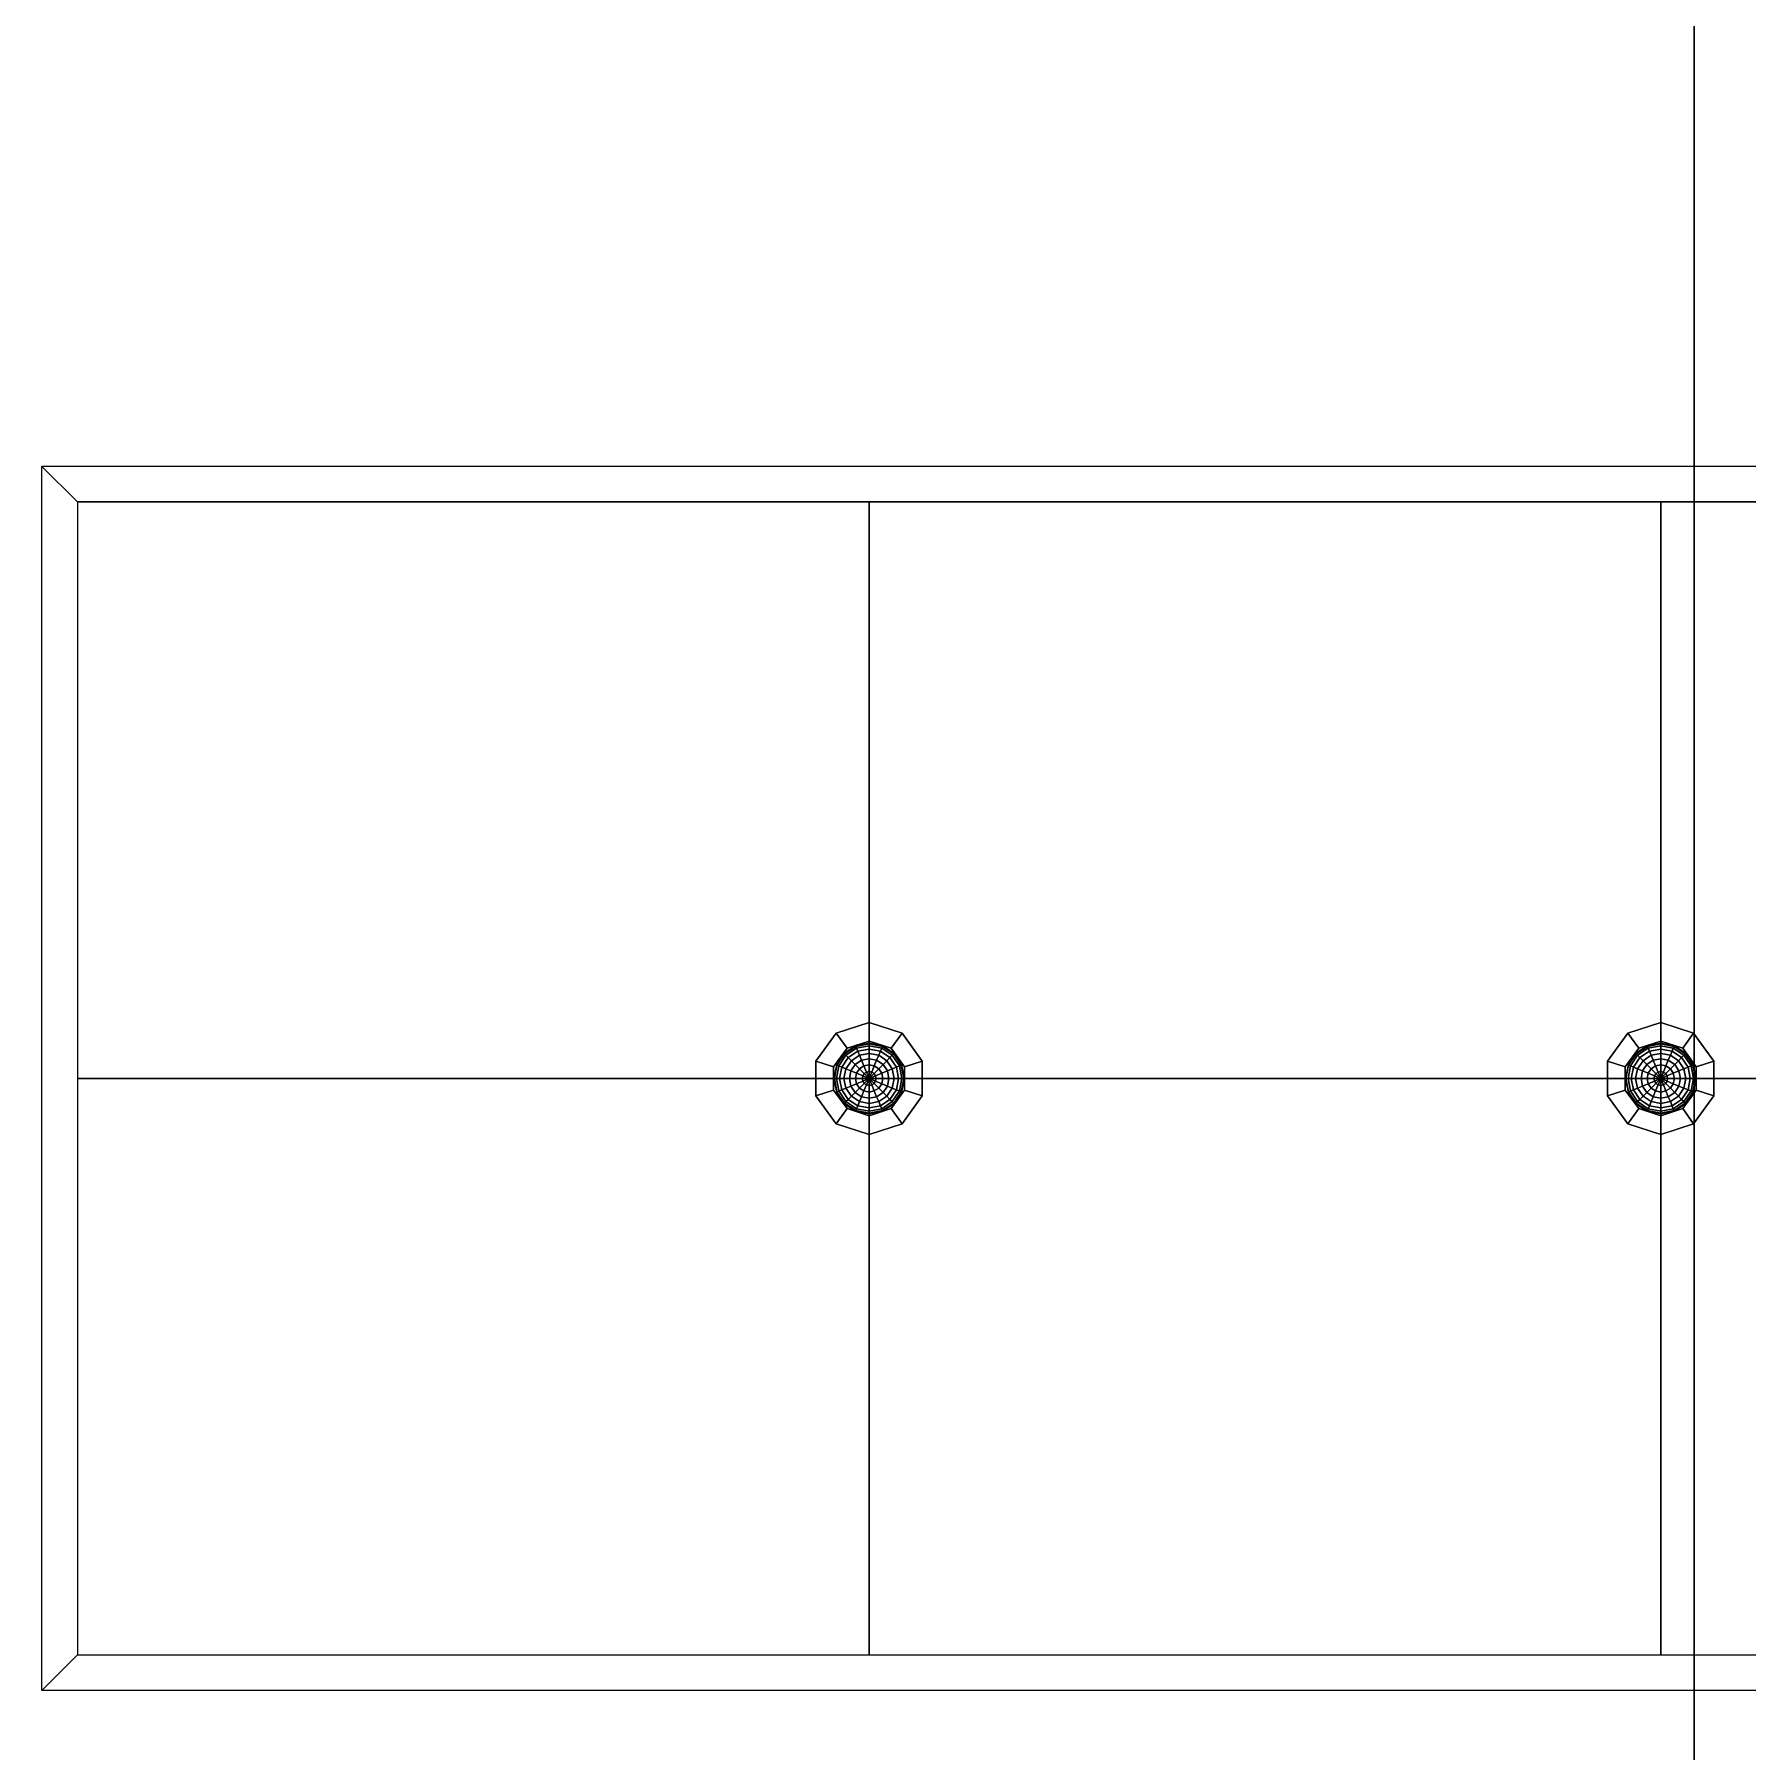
# Model space of a CAD drawing. Header units: millimetres. Extents: x 116.8 to 135.8, y -35.1 to -13.1.
# Drawn here: x 126.504 to 128.919, y -31.342 to -28.921 of the extents above; entities that cross this region are included whole.
import ezdxf

# ---------------------------------------------------------------- set-up
doc = ezdxf.new("R2010")
doc.units = ezdxf.units.MM
for name, color, linetype in [('controsoffitto', 41, 'Continuous'), ('cromato', 251, 'Continuous'), ('lampada', 2, 'Continuous'), ('pavimento', 253, 'Continuous'), ('pavimento_terrazza', 7, 'Continuous'), ('soffitto', 41, 'Continuous')]:
    doc.layers.add(name, color=color, linetype=linetype)

msp = doc.modelspace()

# ---------------------------------------------------------------- linework, layer by layer
at = {"layer": 'controsoffitto'}
for points in [[(126.5145, -29.5302, 2.7), (126.5645, -29.5802, 2.6), (131.0276, -29.5802, 2.6), (131.0776, -29.5302, 2.7)], [(126.5145, -29.5302, 2.7), (126.5645, -29.5802, 2.6), (126.5645, -31.2056, 2.6), (126.5145, -31.2556, 2.7)], [(127.6803, -29.5802, 2.6), (126.5645, -29.5802, 2.6), (126.5645, -30.3929, 2.6), (127.6803, -30.3929, 2.6)], [(128.796, -29.5802, 2.6), (127.6803, -29.5802, 2.6), (127.6803, -30.3929, 2.6), (128.796, -30.3929, 2.6)], [(129.9118, -29.5802, 2.6), (128.796, -29.5802, 2.6), (128.796, -30.3929, 2.6), (129.9118, -30.3929, 2.6)], [(127.6803, -30.3929, 2.6), (126.5645, -30.3929, 2.6), (126.5645, -31.2056, 2.6), (127.6803, -31.2056, 2.6)], [(128.796, -30.3929, 2.6), (127.6803, -30.3929, 2.6), (127.6803, -31.2056, 2.6), (128.796, -31.2056, 2.6)], [(129.9118, -30.3929, 2.6), (128.796, -30.3929, 2.6), (128.796, -31.2056, 2.6), (129.9118, -31.2056, 2.6)], [(126.5145, -31.2556, 2.7), (126.5645, -31.2056, 2.6), (131.0276, -31.2056, 2.6), (131.0776, -31.2556, 2.7)]]:
    msp.add_3dface(points, dxfattribs=at)
at = {"layer": 'cromato'}
for points in [[(127.6494, -30.3504, 2.6), (127.6339, -30.3292, 2.6), (127.6053, -30.3686, 2.6), (127.6303, -30.3767, 2.6)], [(127.6303, -30.3767, 2.575), (127.6053, -30.3686, 2.575), (127.6339, -30.3292, 2.575), (127.6494, -30.3504, 2.575)], [(127.6053, -30.3686, 2.6), (127.6339, -30.3292, 2.6), (127.6339, -30.3292, 2.575), (127.6053, -30.3686, 2.575)], [(127.6803, -30.3404, 2.6), (127.6803, -30.3141, 2.6), (127.6339, -30.3292, 2.6), (127.6494, -30.3504, 2.6)], [(127.6494, -30.3504, 2.575), (127.6339, -30.3292, 2.575), (127.6803, -30.3141, 2.575), (127.6803, -30.3404, 2.575)], [(127.6339, -30.3292, 2.6), (127.6803, -30.3141, 2.6), (127.6803, -30.3141, 2.575), (127.6339, -30.3292, 2.575)], [(127.6494, -30.3504, 2.6), (127.6339, -30.3292, 2.6), (127.6339, -30.3292, 2.575), (127.6494, -30.3504, 2.575)], [(127.6339, -30.3292, 2.6), (127.6494, -30.3504, 2.6), (127.6494, -30.3504, 2.575), (127.6339, -30.3292, 2.575)], [(127.7112, -30.3504, 2.6), (127.7267, -30.3292, 2.6), (127.6803, -30.3141, 2.6), (127.6803, -30.3404, 2.6)], [(127.6803, -30.3404, 2.575), (127.6803, -30.3141, 2.575), (127.7267, -30.3292, 2.575), (127.7112, -30.3504, 2.575)], [(127.6803, -30.3141, 2.6), (127.7267, -30.3292, 2.6), (127.7267, -30.3292, 2.575), (127.6803, -30.3141, 2.575)], [(127.6803, -30.3141, 2.6), (127.6803, -30.3404, 2.6), (127.6803, -30.3404, 2.575), (127.6803, -30.3141, 2.575)], [(127.7303, -30.3767, 2.6), (127.7553, -30.3686, 2.6), (127.7267, -30.3292, 2.6), (127.7112, -30.3504, 2.6)], [(127.7112, -30.3504, 2.575), (127.7267, -30.3292, 2.575), (127.7553, -30.3686, 2.575), (127.7303, -30.3767, 2.575)], [(127.7112, -30.3504, 2.6), (127.7267, -30.3292, 2.6), (127.7267, -30.3292, 2.575), (127.7112, -30.3504, 2.575)], [(127.7267, -30.3292, 2.6), (127.7553, -30.3686, 2.6), (127.7553, -30.3686, 2.575), (127.7267, -30.3292, 2.575)], [(128.7652, -30.3504, 2.6), (128.7497, -30.3292, 2.6), (128.7211, -30.3686, 2.6), (128.7461, -30.3767, 2.6)], [(128.7461, -30.3767, 2.575), (128.7211, -30.3686, 2.575), (128.7497, -30.3292, 2.575), (128.7652, -30.3504, 2.575)], [(128.7211, -30.3686, 2.6), (128.7497, -30.3292, 2.6), (128.7497, -30.3292, 2.575), (128.7211, -30.3686, 2.575)], [(128.7961, -30.3404, 2.6), (128.7961, -30.3141, 2.6), (128.7497, -30.3292, 2.6), (128.7652, -30.3504, 2.6)], [(128.7652, -30.3504, 2.575), (128.7497, -30.3292, 2.575), (128.7961, -30.3141, 2.575), (128.7961, -30.3404, 2.575)], [(128.7497, -30.3292, 2.6), (128.7961, -30.3141, 2.6), (128.7961, -30.3141, 2.575), (128.7497, -30.3292, 2.575)], [(128.7497, -30.3292, 2.6), (128.7652, -30.3504, 2.6), (128.7652, -30.3504, 2.575), (128.7497, -30.3292, 2.575)], [(128.827, -30.3504, 2.6), (128.8424, -30.3292, 2.6), (128.7961, -30.3141, 2.6), (128.7961, -30.3404, 2.6)], [(128.7961, -30.3404, 2.575), (128.7961, -30.3141, 2.575), (128.8424, -30.3292, 2.575), (128.827, -30.3504, 2.575)], [(128.7961, -30.3141, 2.6), (128.8424, -30.3292, 2.6), (128.8424, -30.3292, 2.575), (128.7961, -30.3141, 2.575)], [(128.7961, -30.3141, 2.6), (128.7961, -30.3404, 2.6), (128.7961, -30.3404, 2.575), (128.7961, -30.3141, 2.575)], [(128.8461, -30.3767, 2.6), (128.8711, -30.3686, 2.6), (128.8424, -30.3292, 2.6), (128.827, -30.3504, 2.6)], [(128.827, -30.3504, 2.575), (128.8424, -30.3292, 2.575), (128.8711, -30.3686, 2.575), (128.8461, -30.3767, 2.575)], [(128.827, -30.3504, 2.6), (128.8424, -30.3292, 2.6), (128.8424, -30.3292, 2.575), (128.827, -30.3504, 2.575)], [(128.8424, -30.3292, 2.6), (128.8711, -30.3686, 2.6), (128.8711, -30.3686, 2.575), (128.8424, -30.3292, 2.575)], [(127.6494, -30.3504, 2.575), (127.6303, -30.3767, 2.575), (127.6303, -30.3767, 2.6), (127.6494, -30.3504, 2.6)], [(127.6803, -30.3404, 2.575), (127.6494, -30.3504, 2.575), (127.6494, -30.3504, 2.6), (127.6803, -30.3404, 2.6)], [(127.7112, -30.3504, 2.575), (127.6803, -30.3404, 2.575), (127.6803, -30.3404, 2.6), (127.7112, -30.3504, 2.6)], [(127.7303, -30.3767, 2.575), (127.7112, -30.3504, 2.575), (127.7112, -30.3504, 2.6), (127.7303, -30.3767, 2.6)], [(128.7652, -30.3504, 2.575), (128.7461, -30.3767, 2.575), (128.7461, -30.3767, 2.6), (128.7652, -30.3504, 2.6)], [(128.7961, -30.3404, 2.575), (128.7652, -30.3504, 2.575), (128.7652, -30.3504, 2.6), (128.7961, -30.3404, 2.6)], [(128.827, -30.3504, 2.575), (128.7961, -30.3404, 2.575), (128.7961, -30.3404, 2.6), (128.827, -30.3504, 2.6)], [(128.8461, -30.3767, 2.575), (128.827, -30.3504, 2.575), (128.827, -30.3504, 2.6), (128.8461, -30.3767, 2.6)], [(127.6303, -30.4092, 2.6), (127.6053, -30.4173, 2.6), (127.6053, -30.3686, 2.6), (127.6303, -30.3767, 2.6)], [(127.6303, -30.3767, 2.575), (127.6053, -30.3686, 2.575), (127.6053, -30.4173, 2.575), (127.6303, -30.4092, 2.575)], [(127.6303, -30.3767, 2.6), (127.6053, -30.3686, 2.6), (127.6053, -30.3686, 2.575), (127.6303, -30.3767, 2.575)], [(127.6053, -30.3686, 2.6), (127.6053, -30.4173, 2.6), (127.6053, -30.4173, 2.575), (127.6053, -30.3686, 2.575)], [(127.6303, -30.4092, 2.575), (127.6303, -30.3767, 2.575), (127.6303, -30.3767, 2.6), (127.6303, -30.4092, 2.6)], [(127.7303, -30.4092, 2.6), (127.7553, -30.4173, 2.6), (127.7553, -30.3686, 2.6), (127.7303, -30.3767, 2.6)], [(127.7303, -30.3767, 2.575), (127.7553, -30.3686, 2.575), (127.7553, -30.4173, 2.575), (127.7303, -30.4092, 2.575)], [(127.7553, -30.3686, 2.6), (127.7303, -30.3767, 2.6), (127.7303, -30.3767, 2.575), (127.7553, -30.3686, 2.575)], [(127.7303, -30.4092, 2.575), (127.7303, -30.3767, 2.575), (127.7303, -30.3767, 2.6), (127.7303, -30.4092, 2.6)], [(127.7553, -30.3686, 2.6), (127.7553, -30.4173, 2.6), (127.7553, -30.4173, 2.575), (127.7553, -30.3686, 2.575)], [(128.7461, -30.4092, 2.6), (128.7211, -30.4173, 2.6), (128.7211, -30.3686, 2.6), (128.7461, -30.3767, 2.6)], [(128.7461, -30.3767, 2.575), (128.7211, -30.3686, 2.575), (128.7211, -30.4173, 2.575), (128.7461, -30.4092, 2.575)], [(128.7461, -30.3767, 2.6), (128.7211, -30.3686, 2.6), (128.7211, -30.3686, 2.575), (128.7461, -30.3767, 2.575)], [(128.7211, -30.3686, 2.6), (128.7211, -30.4173, 2.6), (128.7211, -30.4173, 2.575), (128.7211, -30.3686, 2.575)], [(128.7461, -30.4092, 2.575), (128.7461, -30.3767, 2.575), (128.7461, -30.3767, 2.6), (128.7461, -30.4092, 2.6)], [(128.8461, -30.4092, 2.6), (128.8711, -30.4173, 2.6), (128.8711, -30.3686, 2.6), (128.8461, -30.3767, 2.6)], [(128.8461, -30.3767, 2.575), (128.8711, -30.3686, 2.575), (128.8711, -30.4173, 2.575), (128.8461, -30.4092, 2.575)], [(128.8711, -30.3686, 2.6), (128.8461, -30.3767, 2.6), (128.8461, -30.3767, 2.575), (128.8711, -30.3686, 2.575)], [(128.8461, -30.4092, 2.575), (128.8461, -30.3767, 2.575), (128.8461, -30.3767, 2.6), (128.8461, -30.4092, 2.6)], [(128.8711, -30.3686, 2.6), (128.8711, -30.4173, 2.6), (128.8711, -30.4173, 2.575), (128.8711, -30.3686, 2.575)], [(127.6494, -30.4355, 2.6), (127.6339, -30.4568, 2.6), (127.6053, -30.4173, 2.6), (127.6303, -30.4092, 2.6)], [(127.6303, -30.4092, 2.575), (127.6053, -30.4173, 2.575), (127.6339, -30.4568, 2.575), (127.6494, -30.4355, 2.575)], [(127.6303, -30.4092, 2.6), (127.6053, -30.4173, 2.6), (127.6053, -30.4173, 2.575), (127.6303, -30.4092, 2.575)], [(127.6053, -30.4173, 2.6), (127.6339, -30.4568, 2.6), (127.6339, -30.4568, 2.575), (127.6053, -30.4173, 2.575)], [(127.6494, -30.4355, 2.575), (127.6303, -30.4092, 2.575), (127.6303, -30.4092, 2.6), (127.6494, -30.4355, 2.6)], [(127.7303, -30.4092, 2.6), (127.7553, -30.4173, 2.6), (127.7267, -30.4568, 2.6), (127.7112, -30.4355, 2.6)], [(127.7112, -30.4355, 2.575), (127.7267, -30.4568, 2.575), (127.7553, -30.4173, 2.575), (127.7303, -30.4092, 2.575)], [(127.7303, -30.4092, 2.575), (127.7112, -30.4355, 2.575), (127.7112, -30.4355, 2.6), (127.7303, -30.4092, 2.6)], [(127.7267, -30.4568, 2.6), (127.7553, -30.4173, 2.6), (127.7553, -30.4173, 2.575), (127.7267, -30.4568, 2.575)], [(127.7553, -30.4173, 2.6), (127.7303, -30.4092, 2.6), (127.7303, -30.4092, 2.575), (127.7553, -30.4173, 2.575)], [(128.7652, -30.4355, 2.6), (128.7497, -30.4568, 2.6), (128.7211, -30.4173, 2.6), (128.7461, -30.4092, 2.6)], [(128.7461, -30.4092, 2.575), (128.7211, -30.4173, 2.575), (128.7497, -30.4568, 2.575), (128.7652, -30.4355, 2.575)], [(128.7461, -30.4092, 2.6), (128.7211, -30.4173, 2.6), (128.7211, -30.4173, 2.575), (128.7461, -30.4092, 2.575)], [(128.7211, -30.4173, 2.6), (128.7497, -30.4568, 2.6), (128.7497, -30.4568, 2.575), (128.7211, -30.4173, 2.575)], [(128.7652, -30.4355, 2.575), (128.7461, -30.4092, 2.575), (128.7461, -30.4092, 2.6), (128.7652, -30.4355, 2.6)], [(128.8461, -30.4092, 2.6), (128.8711, -30.4173, 2.6), (128.8424, -30.4568, 2.6), (128.827, -30.4355, 2.6)], [(128.827, -30.4355, 2.575), (128.8424, -30.4568, 2.575), (128.8711, -30.4173, 2.575), (128.8461, -30.4092, 2.575)], [(128.8461, -30.4092, 2.575), (128.827, -30.4355, 2.575), (128.827, -30.4355, 2.6), (128.8461, -30.4092, 2.6)], [(128.8424, -30.4568, 2.6), (128.8711, -30.4173, 2.6), (128.8711, -30.4173, 2.575), (128.8424, -30.4568, 2.575)], [(128.8711, -30.4173, 2.6), (128.8461, -30.4092, 2.6), (128.8461, -30.4092, 2.575), (128.8711, -30.4173, 2.575)], [(127.6339, -30.4568, 2.6), (127.6494, -30.4355, 2.6), (127.6494, -30.4355, 2.575), (127.6339, -30.4568, 2.575)], [(127.6803, -30.4455, 2.6), (127.6803, -30.4718, 2.6), (127.6339, -30.4568, 2.6), (127.6494, -30.4355, 2.6)], [(127.6494, -30.4355, 2.575), (127.6339, -30.4568, 2.575), (127.6803, -30.4718, 2.575), (127.6803, -30.4455, 2.575)], [(127.6494, -30.4355, 2.6), (127.6339, -30.4568, 2.6), (127.6339, -30.4568, 2.575), (127.6494, -30.4355, 2.575)], [(127.6803, -30.4455, 2.575), (127.6494, -30.4355, 2.575), (127.6494, -30.4355, 2.6), (127.6803, -30.4455, 2.6)], [(127.7112, -30.4355, 2.6), (127.7267, -30.4568, 2.6), (127.6803, -30.4718, 2.6), (127.6803, -30.4455, 2.6)], [(127.6803, -30.4455, 2.575), (127.6803, -30.4718, 2.575), (127.7267, -30.4568, 2.575), (127.7112, -30.4355, 2.575)], [(127.7112, -30.4355, 2.575), (127.6803, -30.4455, 2.575), (127.6803, -30.4455, 2.6), (127.7112, -30.4355, 2.6)], [(127.6803, -30.4718, 2.6), (127.6803, -30.4455, 2.6), (127.6803, -30.4455, 2.575), (127.6803, -30.4718, 2.575)], [(127.6803, -30.4455, 2.6), (127.6803, -30.4718, 2.6), (127.6803, -30.4718, 2.575), (127.6803, -30.4455, 2.575)], [(127.7112, -30.4355, 2.6), (127.7267, -30.4568, 2.6), (127.7267, -30.4568, 2.575), (127.7112, -30.4355, 2.575)], [(128.7961, -30.4455, 2.6), (128.7961, -30.4718, 2.6), (128.7497, -30.4568, 2.6), (128.7652, -30.4355, 2.6)], [(128.7652, -30.4355, 2.575), (128.7497, -30.4568, 2.575), (128.7961, -30.4718, 2.575), (128.7961, -30.4455, 2.575)], [(128.7652, -30.4355, 2.6), (128.7497, -30.4568, 2.6), (128.7497, -30.4568, 2.575), (128.7652, -30.4355, 2.575)], [(128.7961, -30.4455, 2.575), (128.7652, -30.4355, 2.575), (128.7652, -30.4355, 2.6), (128.7961, -30.4455, 2.6)], [(128.827, -30.4355, 2.6), (128.8424, -30.4568, 2.6), (128.7961, -30.4718, 2.6), (128.7961, -30.4455, 2.6)], [(128.7961, -30.4455, 2.575), (128.7961, -30.4718, 2.575), (128.8424, -30.4568, 2.575), (128.827, -30.4355, 2.575)], [(128.827, -30.4355, 2.575), (128.7961, -30.4455, 2.575), (128.7961, -30.4455, 2.6), (128.827, -30.4355, 2.6)], [(128.7961, -30.4455, 2.6), (128.7961, -30.4718, 2.6), (128.7961, -30.4718, 2.575), (128.7961, -30.4455, 2.575)], [(128.827, -30.4355, 2.6), (128.8424, -30.4568, 2.6), (128.8424, -30.4568, 2.575), (128.827, -30.4355, 2.575)], [(127.6339, -30.4568, 2.6), (127.6803, -30.4718, 2.6), (127.6803, -30.4718, 2.575), (127.6339, -30.4568, 2.575)], [(127.6803, -30.4718, 2.6), (127.7267, -30.4568, 2.6), (127.7267, -30.4568, 2.575), (127.6803, -30.4718, 2.575)], [(128.7497, -30.4568, 2.6), (128.7961, -30.4718, 2.6), (128.7961, -30.4718, 2.575), (128.7497, -30.4568, 2.575)], [(128.7961, -30.4718, 2.6), (128.8424, -30.4568, 2.6), (128.8424, -30.4568, 2.575), (128.7961, -30.4718, 2.575)]]:
    msp.add_3dface(points, dxfattribs=at)
at = {"layer": 'lampada'}
for points in [[(127.635, -30.3742, 2.5652), (127.6456, -30.3583, 2.5652), (127.6449, -30.3576, 2.575), (127.6341, -30.3738, 2.575)], [(127.6376, -30.3753, 2.5559), (127.6476, -30.3603, 2.5559), (127.6456, -30.3583, 2.5652), (127.635, -30.3742, 2.5652)], [(127.6456, -30.3583, 2.5652), (127.6615, -30.3477, 2.5652), (127.6612, -30.3468, 2.575), (127.6449, -30.3576, 2.575)], [(127.6476, -30.3603, 2.5559), (127.6626, -30.3503, 2.5559), (127.6615, -30.3477, 2.5652), (127.6456, -30.3583, 2.5652)], [(127.6509, -30.3636, 2.5472), (127.6644, -30.3546, 2.5472), (127.6626, -30.3503, 2.5559), (127.6476, -30.3603, 2.5559)], [(127.6553, -30.368, 2.5396), (127.6668, -30.3603, 2.5396), (127.6644, -30.3546, 2.5472), (127.6509, -30.3636, 2.5472)], [(127.6615, -30.3477, 2.5652), (127.6803, -30.3439, 2.5652), (127.6803, -30.343, 2.575), (127.6612, -30.3468, 2.575)], [(127.6626, -30.3503, 2.5559), (127.6803, -30.3468, 2.5559), (127.6803, -30.3439, 2.5652), (127.6615, -30.3477, 2.5652)], [(127.6644, -30.3546, 2.5472), (127.6803, -30.3514, 2.5472), (127.6803, -30.3468, 2.5559), (127.6626, -30.3503, 2.5559)], [(127.6668, -30.3603, 2.5396), (127.6803, -30.3576, 2.5396), (127.6803, -30.3514, 2.5472), (127.6644, -30.3546, 2.5472)], [(127.6697, -30.3673, 2.5334), (127.6803, -30.3652, 2.5334), (127.6803, -30.3576, 2.5396), (127.6668, -30.3603, 2.5396)], [(127.6803, -30.3439, 2.5652), (127.6991, -30.3477, 2.5652), (127.6994, -30.3468, 2.575), (127.6803, -30.343, 2.575)], [(127.6803, -30.3468, 2.5559), (127.698, -30.3503, 2.5559), (127.6991, -30.3477, 2.5652), (127.6803, -30.3439, 2.5652)], [(127.6803, -30.3514, 2.5472), (127.6962, -30.3546, 2.5472), (127.698, -30.3503, 2.5559), (127.6803, -30.3468, 2.5559)], [(127.6803, -30.3576, 2.5396), (127.6938, -30.3603, 2.5396), (127.6962, -30.3546, 2.5472), (127.6803, -30.3514, 2.5472)], [(127.6803, -30.3652, 2.5334), (127.6909, -30.3673, 2.5334), (127.6938, -30.3603, 2.5396), (127.6803, -30.3576, 2.5396)], [(127.6938, -30.3603, 2.5396), (127.7053, -30.368, 2.5396), (127.7097, -30.3636, 2.5472), (127.6962, -30.3546, 2.5472)], [(127.6962, -30.3546, 2.5472), (127.7097, -30.3636, 2.5472), (127.713, -30.3603, 2.5559), (127.698, -30.3503, 2.5559)], [(127.698, -30.3503, 2.5559), (127.713, -30.3603, 2.5559), (127.715, -30.3583, 2.5652), (127.6991, -30.3477, 2.5652)], [(127.6991, -30.3477, 2.5652), (127.715, -30.3583, 2.5652), (127.7157, -30.3576, 2.575), (127.6994, -30.3468, 2.575)], [(127.713, -30.3603, 2.5559), (127.723, -30.3753, 2.5559), (127.7256, -30.3742, 2.5652), (127.715, -30.3583, 2.5652)], [(127.715, -30.3583, 2.5652), (127.7256, -30.3742, 2.5652), (127.7265, -30.3738, 2.575), (127.7157, -30.3576, 2.575)], [(128.7508, -30.3742, 2.5652), (128.7614, -30.3583, 2.5652), (128.7607, -30.3576, 2.575), (128.7499, -30.3738, 2.575)], [(128.7534, -30.3753, 2.5559), (128.7634, -30.3603, 2.5559), (128.7614, -30.3583, 2.5652), (128.7508, -30.3742, 2.5652)], [(128.7614, -30.3583, 2.5652), (128.7773, -30.3477, 2.5652), (128.7769, -30.3468, 2.575), (128.7607, -30.3576, 2.575)], [(128.7634, -30.3603, 2.5559), (128.7784, -30.3503, 2.5559), (128.7773, -30.3477, 2.5652), (128.7614, -30.3583, 2.5652)], [(128.7667, -30.3636, 2.5472), (128.7802, -30.3546, 2.5472), (128.7784, -30.3503, 2.5559), (128.7634, -30.3603, 2.5559)], [(128.7711, -30.368, 2.5396), (128.7825, -30.3603, 2.5396), (128.7802, -30.3546, 2.5472), (128.7667, -30.3636, 2.5472)], [(128.7773, -30.3477, 2.5652), (128.7961, -30.3439, 2.5652), (128.7961, -30.343, 2.575), (128.7769, -30.3468, 2.575)], [(128.7784, -30.3503, 2.5559), (128.7961, -30.3468, 2.5559), (128.7961, -30.3439, 2.5652), (128.7773, -30.3477, 2.5652)], [(128.7802, -30.3546, 2.5472), (128.7961, -30.3514, 2.5472), (128.7961, -30.3468, 2.5559), (128.7784, -30.3503, 2.5559)], [(128.7825, -30.3603, 2.5396), (128.7961, -30.3576, 2.5396), (128.7961, -30.3514, 2.5472), (128.7802, -30.3546, 2.5472)], [(128.7854, -30.3673, 2.5334), (128.7961, -30.3652, 2.5334), (128.7961, -30.3576, 2.5396), (128.7825, -30.3603, 2.5396)], [(128.7961, -30.3439, 2.5652), (128.8148, -30.3477, 2.5652), (128.8152, -30.3468, 2.575), (128.7961, -30.343, 2.575)], [(128.7961, -30.3468, 2.5559), (128.8137, -30.3503, 2.5559), (128.8148, -30.3477, 2.5652), (128.7961, -30.3439, 2.5652)], [(128.7961, -30.3514, 2.5472), (128.812, -30.3546, 2.5472), (128.8137, -30.3503, 2.5559), (128.7961, -30.3468, 2.5559)], [(128.7961, -30.3576, 2.5396), (128.8096, -30.3603, 2.5396), (128.812, -30.3546, 2.5472), (128.7961, -30.3514, 2.5472)], [(128.7961, -30.3652, 2.5334), (128.8067, -30.3673, 2.5334), (128.8096, -30.3603, 2.5396), (128.7961, -30.3576, 2.5396)], [(128.8096, -30.3603, 2.5396), (128.8211, -30.368, 2.5396), (128.8255, -30.3636, 2.5472), (128.812, -30.3546, 2.5472)], [(128.812, -30.3546, 2.5472), (128.8255, -30.3636, 2.5472), (128.8287, -30.3603, 2.5559), (128.8137, -30.3503, 2.5559)], [(128.8137, -30.3503, 2.5559), (128.8287, -30.3603, 2.5559), (128.8307, -30.3583, 2.5652), (128.8148, -30.3477, 2.5652)], [(128.8148, -30.3477, 2.5652), (128.8307, -30.3583, 2.5652), (128.8314, -30.3576, 2.575), (128.8152, -30.3468, 2.575)], [(128.8287, -30.3603, 2.5559), (128.8387, -30.3753, 2.5559), (128.8414, -30.3742, 2.5652), (128.8307, -30.3583, 2.5652)], [(128.8307, -30.3583, 2.5652), (128.8414, -30.3742, 2.5652), (128.8423, -30.3738, 2.575), (128.8314, -30.3576, 2.575)], [(127.6313, -30.393, 2.5652), (127.635, -30.3742, 2.5652), (127.6341, -30.3738, 2.575), (127.6303, -30.393, 2.575)], [(127.6341, -30.393, 2.5559), (127.6376, -30.3753, 2.5559), (127.635, -30.3742, 2.5652), (127.6313, -30.393, 2.5652)], [(127.6387, -30.393, 2.5472), (127.6419, -30.3771, 2.5472), (127.6376, -30.3753, 2.5559), (127.6341, -30.393, 2.5559)], [(127.6419, -30.3771, 2.5472), (127.6509, -30.3636, 2.5472), (127.6476, -30.3603, 2.5559), (127.6376, -30.3753, 2.5559)], [(127.6449, -30.393, 2.5396), (127.6476, -30.3794, 2.5396), (127.6419, -30.3771, 2.5472), (127.6387, -30.393, 2.5472)], [(127.6476, -30.3794, 2.5396), (127.6553, -30.368, 2.5396), (127.6509, -30.3636, 2.5472), (127.6419, -30.3771, 2.5472)], [(127.6525, -30.393, 2.5334), (127.6546, -30.3823, 2.5334), (127.6476, -30.3794, 2.5396), (127.6449, -30.393, 2.5396)], [(127.6546, -30.3823, 2.5334), (127.6607, -30.3733, 2.5334), (127.6553, -30.368, 2.5396), (127.6476, -30.3794, 2.5396)], [(127.6612, -30.393, 2.5288), (127.6626, -30.3856, 2.5288), (127.6546, -30.3823, 2.5334), (127.6525, -30.393, 2.5334)], [(127.6626, -30.3856, 2.5288), (127.6668, -30.3794, 2.5288), (127.6607, -30.3733, 2.5334), (127.6546, -30.3823, 2.5334)], [(127.6607, -30.3733, 2.5334), (127.6697, -30.3673, 2.5334), (127.6668, -30.3603, 2.5396), (127.6553, -30.368, 2.5396)], [(127.6668, -30.3794, 2.5288), (127.673, -30.3753, 2.5288), (127.6697, -30.3673, 2.5334), (127.6607, -30.3733, 2.5334)], [(127.6713, -30.3892, 2.526), (127.6734, -30.3861, 2.526), (127.6668, -30.3794, 2.5288), (127.6626, -30.3856, 2.5288)], [(127.6734, -30.3861, 2.526), (127.6766, -30.384, 2.526), (127.673, -30.3753, 2.5288), (127.6668, -30.3794, 2.5288)], [(127.673, -30.3753, 2.5288), (127.6803, -30.3738, 2.5288), (127.6803, -30.3652, 2.5334), (127.6697, -30.3673, 2.5334)], [(127.6766, -30.384, 2.526), (127.6803, -30.3832, 2.526), (127.6803, -30.3738, 2.5288), (127.673, -30.3753, 2.5288)], [(127.6803, -30.393, 2.525), (127.6803, -30.393, 2.525), (127.6766, -30.384, 2.526), (127.6734, -30.3861, 2.526)], [(127.6803, -30.393, 2.525), (127.6803, -30.393, 2.525), (127.6803, -30.3832, 2.526), (127.6766, -30.384, 2.526)], [(127.6803, -30.3738, 2.5288), (127.6876, -30.3753, 2.5288), (127.6909, -30.3673, 2.5334), (127.6803, -30.3652, 2.5334)], [(127.6803, -30.3832, 2.526), (127.684, -30.384, 2.526), (127.6876, -30.3753, 2.5288), (127.6803, -30.3738, 2.5288)], [(127.6803, -30.393, 2.525), (127.6803, -30.393, 2.525), (127.684, -30.384, 2.526), (127.6803, -30.3832, 2.526)], [(127.6803, -30.393, 2.525), (127.6803, -30.393, 2.525), (127.6872, -30.3861, 2.526), (127.684, -30.384, 2.526)], [(127.684, -30.384, 2.526), (127.6872, -30.3861, 2.526), (127.6938, -30.3794, 2.5288), (127.6876, -30.3753, 2.5288)], [(127.6872, -30.3861, 2.526), (127.6893, -30.3892, 2.526), (127.698, -30.3856, 2.5288), (127.6938, -30.3794, 2.5288)], [(127.6876, -30.3753, 2.5288), (127.6938, -30.3794, 2.5288), (127.6999, -30.3733, 2.5334), (127.6909, -30.3673, 2.5334)], [(127.6909, -30.3673, 2.5334), (127.6999, -30.3733, 2.5334), (127.7053, -30.368, 2.5396), (127.6938, -30.3603, 2.5396)], [(127.6938, -30.3794, 2.5288), (127.698, -30.3856, 2.5288), (127.706, -30.3823, 2.5334), (127.6999, -30.3733, 2.5334)], [(127.698, -30.3856, 2.5288), (127.6994, -30.393, 2.5288), (127.7081, -30.393, 2.5334), (127.706, -30.3823, 2.5334)], [(127.6999, -30.3733, 2.5334), (127.706, -30.3823, 2.5334), (127.713, -30.3794, 2.5396), (127.7053, -30.368, 2.5396)], [(127.7053, -30.368, 2.5396), (127.713, -30.3794, 2.5396), (127.7187, -30.3771, 2.5472), (127.7097, -30.3636, 2.5472)], [(127.706, -30.3823, 2.5334), (127.7081, -30.393, 2.5334), (127.7157, -30.393, 2.5396), (127.713, -30.3794, 2.5396)], [(127.7097, -30.3636, 2.5472), (127.7187, -30.3771, 2.5472), (127.723, -30.3753, 2.5559), (127.713, -30.3603, 2.5559)], [(127.713, -30.3794, 2.5396), (127.7157, -30.393, 2.5396), (127.7219, -30.393, 2.5472), (127.7187, -30.3771, 2.5472)], [(127.7187, -30.3771, 2.5472), (127.7219, -30.393, 2.5472), (127.7265, -30.393, 2.5559), (127.723, -30.3753, 2.5559)], [(127.723, -30.3753, 2.5559), (127.7265, -30.393, 2.5559), (127.7293, -30.393, 2.5652), (127.7256, -30.3742, 2.5652)], [(127.7256, -30.3742, 2.5652), (127.7293, -30.393, 2.5652), (127.7303, -30.393, 2.575), (127.7265, -30.3738, 2.575)], [(128.747, -30.393, 2.5652), (128.7508, -30.3742, 2.5652), (128.7499, -30.3738, 2.575), (128.7461, -30.393, 2.575)], [(128.7499, -30.393, 2.5559), (128.7534, -30.3753, 2.5559), (128.7508, -30.3742, 2.5652), (128.747, -30.393, 2.5652)], [(128.7545, -30.393, 2.5472), (128.7577, -30.3771, 2.5472), (128.7534, -30.3753, 2.5559), (128.7499, -30.393, 2.5559)], [(128.7577, -30.3771, 2.5472), (128.7667, -30.3636, 2.5472), (128.7634, -30.3603, 2.5559), (128.7534, -30.3753, 2.5559)], [(128.7607, -30.393, 2.5396), (128.7634, -30.3794, 2.5396), (128.7577, -30.3771, 2.5472), (128.7545, -30.393, 2.5472)], [(128.7634, -30.3794, 2.5396), (128.7711, -30.368, 2.5396), (128.7667, -30.3636, 2.5472), (128.7577, -30.3771, 2.5472)], [(128.7683, -30.393, 2.5334), (128.7704, -30.3823, 2.5334), (128.7634, -30.3794, 2.5396), (128.7607, -30.393, 2.5396)], [(128.7704, -30.3823, 2.5334), (128.7764, -30.3733, 2.5334), (128.7711, -30.368, 2.5396), (128.7634, -30.3794, 2.5396)], [(128.7769, -30.393, 2.5288), (128.7784, -30.3856, 2.5288), (128.7704, -30.3823, 2.5334), (128.7683, -30.393, 2.5334)], [(128.7784, -30.3856, 2.5288), (128.7825, -30.3794, 2.5288), (128.7764, -30.3733, 2.5334), (128.7704, -30.3823, 2.5334)], [(128.7764, -30.3733, 2.5334), (128.7854, -30.3673, 2.5334), (128.7825, -30.3603, 2.5396), (128.7711, -30.368, 2.5396)], [(128.7825, -30.3794, 2.5288), (128.7887, -30.3753, 2.5288), (128.7854, -30.3673, 2.5334), (128.7764, -30.3733, 2.5334)], [(128.7871, -30.3892, 2.526), (128.7892, -30.3861, 2.526), (128.7825, -30.3794, 2.5288), (128.7784, -30.3856, 2.5288)], [(128.7892, -30.3861, 2.526), (128.7923, -30.384, 2.526), (128.7887, -30.3753, 2.5288), (128.7825, -30.3794, 2.5288)], [(128.7887, -30.3753, 2.5288), (128.7961, -30.3738, 2.5288), (128.7961, -30.3652, 2.5334), (128.7854, -30.3673, 2.5334)], [(128.7923, -30.384, 2.526), (128.7961, -30.3832, 2.526), (128.7961, -30.3738, 2.5288), (128.7887, -30.3753, 2.5288)], [(128.7961, -30.393, 2.525), (128.7961, -30.393, 2.525), (128.7923, -30.384, 2.526), (128.7892, -30.3861, 2.526)], [(128.7961, -30.393, 2.525), (128.7961, -30.393, 2.525), (128.7961, -30.3832, 2.526), (128.7923, -30.384, 2.526)], [(128.7961, -30.3738, 2.5288), (128.8034, -30.3753, 2.5288), (128.8067, -30.3673, 2.5334), (128.7961, -30.3652, 2.5334)], [(128.7961, -30.3832, 2.526), (128.7998, -30.384, 2.526), (128.8034, -30.3753, 2.5288), (128.7961, -30.3738, 2.5288)], [(128.7961, -30.393, 2.525), (128.7961, -30.393, 2.525), (128.7998, -30.384, 2.526), (128.7961, -30.3832, 2.526)], [(128.7961, -30.393, 2.525), (128.7961, -30.393, 2.525), (128.803, -30.3861, 2.526), (128.7998, -30.384, 2.526)], [(128.7998, -30.384, 2.526), (128.803, -30.3861, 2.526), (128.8096, -30.3794, 2.5288), (128.8034, -30.3753, 2.5288)], [(128.803, -30.3861, 2.526), (128.8051, -30.3892, 2.526), (128.8137, -30.3856, 2.5288), (128.8096, -30.3794, 2.5288)], [(128.8034, -30.3753, 2.5288), (128.8096, -30.3794, 2.5288), (128.8157, -30.3733, 2.5334), (128.8067, -30.3673, 2.5334)], [(128.8067, -30.3673, 2.5334), (128.8157, -30.3733, 2.5334), (128.8211, -30.368, 2.5396), (128.8096, -30.3603, 2.5396)], [(128.8096, -30.3794, 2.5288), (128.8137, -30.3856, 2.5288), (128.8217, -30.3823, 2.5334), (128.8157, -30.3733, 2.5334)], [(128.8137, -30.3856, 2.5288), (128.8152, -30.393, 2.5288), (128.8239, -30.393, 2.5334), (128.8217, -30.3823, 2.5334)], [(128.8157, -30.3733, 2.5334), (128.8217, -30.3823, 2.5334), (128.8287, -30.3794, 2.5396), (128.8211, -30.368, 2.5396)], [(128.8211, -30.368, 2.5396), (128.8287, -30.3794, 2.5396), (128.8345, -30.3771, 2.5472), (128.8255, -30.3636, 2.5472)], [(128.8217, -30.3823, 2.5334), (128.8239, -30.393, 2.5334), (128.8314, -30.393, 2.5396), (128.8287, -30.3794, 2.5396)], [(128.8255, -30.3636, 2.5472), (128.8345, -30.3771, 2.5472), (128.8387, -30.3753, 2.5559), (128.8287, -30.3603, 2.5559)], [(128.8287, -30.3794, 2.5396), (128.8314, -30.393, 2.5396), (128.8376, -30.393, 2.5472), (128.8345, -30.3771, 2.5472)], [(128.8345, -30.3771, 2.5472), (128.8376, -30.393, 2.5472), (128.8423, -30.393, 2.5559), (128.8387, -30.3753, 2.5559)], [(128.8387, -30.3753, 2.5559), (128.8423, -30.393, 2.5559), (128.8451, -30.393, 2.5652), (128.8414, -30.3742, 2.5652)], [(128.8414, -30.3742, 2.5652), (128.8451, -30.393, 2.5652), (128.8461, -30.393, 2.575), (128.8423, -30.3738, 2.575)], [(127.635, -30.4117, 2.5652), (127.6313, -30.393, 2.5652), (127.6303, -30.393, 2.575), (127.6341, -30.4121, 2.575)], [(127.6376, -30.4106, 2.5559), (127.6341, -30.393, 2.5559), (127.6313, -30.393, 2.5652), (127.635, -30.4117, 2.5652)], [(127.6419, -30.4089, 2.5472), (127.6387, -30.393, 2.5472), (127.6341, -30.393, 2.5559), (127.6376, -30.4106, 2.5559)], [(127.6476, -30.4065, 2.5396), (127.6449, -30.393, 2.5396), (127.6387, -30.393, 2.5472), (127.6419, -30.4089, 2.5472)], [(127.6553, -30.418, 2.5396), (127.6476, -30.4065, 2.5396), (127.6419, -30.4089, 2.5472), (127.6509, -30.4224, 2.5472)], [(127.6546, -30.4036, 2.5334), (127.6525, -30.393, 2.5334), (127.6449, -30.393, 2.5396), (127.6476, -30.4065, 2.5396)], [(127.6607, -30.4126, 2.5334), (127.6546, -30.4036, 2.5334), (127.6476, -30.4065, 2.5396), (127.6553, -30.418, 2.5396)], [(127.6626, -30.4003, 2.5288), (127.6612, -30.393, 2.5288), (127.6525, -30.393, 2.5334), (127.6546, -30.4036, 2.5334)], [(127.6668, -30.4065, 2.5288), (127.6626, -30.4003, 2.5288), (127.6546, -30.4036, 2.5334), (127.6607, -30.4126, 2.5334)], [(127.673, -30.4106, 2.5288), (127.6668, -30.4065, 2.5288), (127.6607, -30.4126, 2.5334), (127.6697, -30.4186, 2.5334)], [(127.6705, -30.393, 2.526), (127.6713, -30.3892, 2.526), (127.6626, -30.3856, 2.5288), (127.6612, -30.393, 2.5288)], [(127.6713, -30.3967, 2.526), (127.6705, -30.393, 2.526), (127.6612, -30.393, 2.5288), (127.6626, -30.4003, 2.5288)], [(127.6734, -30.3999, 2.526), (127.6713, -30.3967, 2.526), (127.6626, -30.4003, 2.5288), (127.6668, -30.4065, 2.5288)], [(127.6766, -30.402, 2.526), (127.6734, -30.3999, 2.526), (127.6668, -30.4065, 2.5288), (127.673, -30.4106, 2.5288)], [(127.6803, -30.393, 2.525), (127.6803, -30.393, 2.525), (127.6713, -30.3892, 2.526), (127.6705, -30.393, 2.526)], [(127.6803, -30.393, 2.525), (127.6803, -30.393, 2.525), (127.6705, -30.393, 2.526), (127.6713, -30.3967, 2.526)], [(127.6803, -30.393, 2.525), (127.6803, -30.393, 2.525), (127.6734, -30.3861, 2.526), (127.6713, -30.3892, 2.526)], [(127.6803, -30.393, 2.525), (127.6803, -30.393, 2.525), (127.6713, -30.3967, 2.526), (127.6734, -30.3999, 2.526)], [(127.6803, -30.4027, 2.526), (127.6766, -30.402, 2.526), (127.673, -30.4106, 2.5288), (127.6803, -30.4121, 2.5288)], [(127.6803, -30.393, 2.525), (127.6803, -30.393, 2.525), (127.6734, -30.3999, 2.526), (127.6766, -30.402, 2.526)], [(127.6803, -30.393, 2.525), (127.6803, -30.393, 2.525), (127.6766, -30.402, 2.526), (127.6803, -30.4027, 2.526)], [(127.6803, -30.393, 2.525), (127.6803, -30.393, 2.525), (127.6893, -30.3892, 2.526), (127.6872, -30.3861, 2.526)], [(127.6803, -30.393, 2.525), (127.6803, -30.393, 2.525), (127.6901, -30.393, 2.526), (127.6893, -30.3892, 2.526)], [(127.6803, -30.393, 2.525), (127.6803, -30.393, 2.525), (127.6893, -30.3967, 2.526), (127.6901, -30.393, 2.526)], [(127.6803, -30.393, 2.525), (127.6803, -30.393, 2.525), (127.6872, -30.3999, 2.526), (127.6893, -30.3967, 2.526)], [(127.6803, -30.393, 2.525), (127.6803, -30.393, 2.525), (127.684, -30.402, 2.526), (127.6872, -30.3999, 2.526)], [(127.6803, -30.393, 2.525), (127.6803, -30.393, 2.525), (127.6803, -30.4027, 2.526), (127.684, -30.402, 2.526)], [(127.684, -30.402, 2.526), (127.6803, -30.4027, 2.526), (127.6803, -30.4121, 2.5288), (127.6876, -30.4106, 2.5288)], [(127.6872, -30.3999, 2.526), (127.684, -30.402, 2.526), (127.6876, -30.4106, 2.5288), (127.6938, -30.4065, 2.5288)], [(127.6893, -30.3967, 2.526), (127.6872, -30.3999, 2.526), (127.6938, -30.4065, 2.5288), (127.698, -30.4003, 2.5288)], [(127.6938, -30.4065, 2.5288), (127.6876, -30.4106, 2.5288), (127.6909, -30.4186, 2.5334), (127.6999, -30.4126, 2.5334)], [(127.6893, -30.3892, 2.526), (127.6901, -30.393, 2.526), (127.6994, -30.393, 2.5288), (127.698, -30.3856, 2.5288)], [(127.6901, -30.393, 2.526), (127.6893, -30.3967, 2.526), (127.698, -30.4003, 2.5288), (127.6994, -30.393, 2.5288)], [(127.698, -30.4003, 2.5288), (127.6938, -30.4065, 2.5288), (127.6999, -30.4126, 2.5334), (127.706, -30.4036, 2.5334)], [(127.6994, -30.393, 2.5288), (127.698, -30.4003, 2.5288), (127.706, -30.4036, 2.5334), (127.7081, -30.393, 2.5334)], [(127.706, -30.4036, 2.5334), (127.6999, -30.4126, 2.5334), (127.7053, -30.418, 2.5396), (127.713, -30.4065, 2.5396)], [(127.713, -30.4065, 2.5396), (127.7053, -30.418, 2.5396), (127.7097, -30.4224, 2.5472), (127.7187, -30.4089, 2.5472)], [(127.7081, -30.393, 2.5334), (127.706, -30.4036, 2.5334), (127.713, -30.4065, 2.5396), (127.7157, -30.393, 2.5396)], [(127.7157, -30.393, 2.5396), (127.713, -30.4065, 2.5396), (127.7187, -30.4089, 2.5472), (127.7219, -30.393, 2.5472)], [(127.7219, -30.393, 2.5472), (127.7187, -30.4089, 2.5472), (127.723, -30.4106, 2.5559), (127.7265, -30.393, 2.5559)], [(127.7265, -30.393, 2.5559), (127.723, -30.4106, 2.5559), (127.7256, -30.4117, 2.5652), (127.7293, -30.393, 2.5652)], [(127.7293, -30.393, 2.5652), (127.7256, -30.4117, 2.5652), (127.7265, -30.4121, 2.575), (127.7303, -30.393, 2.575)], [(128.7508, -30.4117, 2.5652), (128.747, -30.393, 2.5652), (128.7461, -30.393, 2.575), (128.7499, -30.4121, 2.575)], [(128.7534, -30.4106, 2.5559), (128.7499, -30.393, 2.5559), (128.747, -30.393, 2.5652), (128.7508, -30.4117, 2.5652)], [(128.7577, -30.4089, 2.5472), (128.7545, -30.393, 2.5472), (128.7499, -30.393, 2.5559), (128.7534, -30.4106, 2.5559)], [(128.7634, -30.4065, 2.5396), (128.7607, -30.393, 2.5396), (128.7545, -30.393, 2.5472), (128.7577, -30.4089, 2.5472)], [(128.7711, -30.418, 2.5396), (128.7634, -30.4065, 2.5396), (128.7577, -30.4089, 2.5472), (128.7667, -30.4224, 2.5472)], [(128.7704, -30.4036, 2.5334), (128.7683, -30.393, 2.5334), (128.7607, -30.393, 2.5396), (128.7634, -30.4065, 2.5396)], [(128.7764, -30.4126, 2.5334), (128.7704, -30.4036, 2.5334), (128.7634, -30.4065, 2.5396), (128.7711, -30.418, 2.5396)], [(128.7784, -30.4003, 2.5288), (128.7769, -30.393, 2.5288), (128.7683, -30.393, 2.5334), (128.7704, -30.4036, 2.5334)], [(128.7825, -30.4065, 2.5288), (128.7784, -30.4003, 2.5288), (128.7704, -30.4036, 2.5334), (128.7764, -30.4126, 2.5334)], [(128.7887, -30.4106, 2.5288), (128.7825, -30.4065, 2.5288), (128.7764, -30.4126, 2.5334), (128.7854, -30.4186, 2.5334)], [(128.7863, -30.393, 2.526), (128.7871, -30.3892, 2.526), (128.7784, -30.3856, 2.5288), (128.7769, -30.393, 2.5288)], [(128.7871, -30.3967, 2.526), (128.7863, -30.393, 2.526), (128.7769, -30.393, 2.5288), (128.7784, -30.4003, 2.5288)], [(128.7892, -30.3999, 2.526), (128.7871, -30.3967, 2.526), (128.7784, -30.4003, 2.5288), (128.7825, -30.4065, 2.5288)], [(128.7923, -30.402, 2.526), (128.7892, -30.3999, 2.526), (128.7825, -30.4065, 2.5288), (128.7887, -30.4106, 2.5288)], [(128.7961, -30.393, 2.525), (128.7961, -30.393, 2.525), (128.7871, -30.3892, 2.526), (128.7863, -30.393, 2.526)], [(128.7961, -30.393, 2.525), (128.7961, -30.393, 2.525), (128.7863, -30.393, 2.526), (128.7871, -30.3967, 2.526)], [(128.7961, -30.393, 2.525), (128.7961, -30.393, 2.525), (128.7892, -30.3861, 2.526), (128.7871, -30.3892, 2.526)], [(128.7961, -30.393, 2.525), (128.7961, -30.393, 2.525), (128.7871, -30.3967, 2.526), (128.7892, -30.3999, 2.526)], [(128.7961, -30.4027, 2.526), (128.7923, -30.402, 2.526), (128.7887, -30.4106, 2.5288), (128.7961, -30.4121, 2.5288)], [(128.7961, -30.393, 2.525), (128.7961, -30.393, 2.525), (128.7892, -30.3999, 2.526), (128.7923, -30.402, 2.526)], [(128.7961, -30.393, 2.525), (128.7961, -30.393, 2.525), (128.7923, -30.402, 2.526), (128.7961, -30.4027, 2.526)], [(128.7961, -30.393, 2.525), (128.7961, -30.393, 2.525), (128.8051, -30.3892, 2.526), (128.803, -30.3861, 2.526)], [(128.7961, -30.393, 2.525), (128.7961, -30.393, 2.525), (128.8058, -30.393, 2.526), (128.8051, -30.3892, 2.526)], [(128.7961, -30.393, 2.525), (128.7961, -30.393, 2.525), (128.8051, -30.3967, 2.526), (128.8058, -30.393, 2.526)], [(128.7961, -30.393, 2.525), (128.7961, -30.393, 2.525), (128.803, -30.3999, 2.526), (128.8051, -30.3967, 2.526)], [(128.7961, -30.393, 2.525), (128.7961, -30.393, 2.525), (128.7998, -30.402, 2.526), (128.803, -30.3999, 2.526)], [(128.7961, -30.393, 2.525), (128.7961, -30.393, 2.525), (128.7961, -30.4027, 2.526), (128.7998, -30.402, 2.526)], [(128.7998, -30.402, 2.526), (128.7961, -30.4027, 2.526), (128.7961, -30.4121, 2.5288), (128.8034, -30.4106, 2.5288)], [(128.803, -30.3999, 2.526), (128.7998, -30.402, 2.526), (128.8034, -30.4106, 2.5288), (128.8096, -30.4065, 2.5288)], [(128.8051, -30.3967, 2.526), (128.803, -30.3999, 2.526), (128.8096, -30.4065, 2.5288), (128.8137, -30.4003, 2.5288)], [(128.8096, -30.4065, 2.5288), (128.8034, -30.4106, 2.5288), (128.8067, -30.4186, 2.5334), (128.8157, -30.4126, 2.5334)], [(128.8051, -30.3892, 2.526), (128.8058, -30.393, 2.526), (128.8152, -30.393, 2.5288), (128.8137, -30.3856, 2.5288)], [(128.8058, -30.393, 2.526), (128.8051, -30.3967, 2.526), (128.8137, -30.4003, 2.5288), (128.8152, -30.393, 2.5288)], [(128.8137, -30.4003, 2.5288), (128.8096, -30.4065, 2.5288), (128.8157, -30.4126, 2.5334), (128.8217, -30.4036, 2.5334)], [(128.8152, -30.393, 2.5288), (128.8137, -30.4003, 2.5288), (128.8217, -30.4036, 2.5334), (128.8239, -30.393, 2.5334)], [(128.8217, -30.4036, 2.5334), (128.8157, -30.4126, 2.5334), (128.8211, -30.418, 2.5396), (128.8287, -30.4065, 2.5396)], [(128.8287, -30.4065, 2.5396), (128.8211, -30.418, 2.5396), (128.8255, -30.4224, 2.5472), (128.8345, -30.4089, 2.5472)], [(128.8239, -30.393, 2.5334), (128.8217, -30.4036, 2.5334), (128.8287, -30.4065, 2.5396), (128.8314, -30.393, 2.5396)], [(128.8314, -30.393, 2.5396), (128.8287, -30.4065, 2.5396), (128.8345, -30.4089, 2.5472), (128.8376, -30.393, 2.5472)], [(128.8376, -30.393, 2.5472), (128.8345, -30.4089, 2.5472), (128.8387, -30.4106, 2.5559), (128.8423, -30.393, 2.5559)], [(128.8423, -30.393, 2.5559), (128.8387, -30.4106, 2.5559), (128.8414, -30.4117, 2.5652), (128.8451, -30.393, 2.5652)], [(128.8451, -30.393, 2.5652), (128.8414, -30.4117, 2.5652), (128.8423, -30.4121, 2.575), (128.8461, -30.393, 2.575)], [(127.6456, -30.4276, 2.5652), (127.635, -30.4117, 2.5652), (127.6341, -30.4121, 2.575), (127.6449, -30.4283, 2.575)], [(127.6476, -30.4256, 2.5559), (127.6376, -30.4106, 2.5559), (127.635, -30.4117, 2.5652), (127.6456, -30.4276, 2.5652)], [(127.6509, -30.4224, 2.5472), (127.6419, -30.4089, 2.5472), (127.6376, -30.4106, 2.5559), (127.6476, -30.4256, 2.5559)], [(127.6615, -30.4383, 2.5652), (127.6456, -30.4276, 2.5652), (127.6449, -30.4283, 2.575), (127.6612, -30.4392, 2.575)], [(127.6626, -30.4356, 2.5559), (127.6476, -30.4256, 2.5559), (127.6456, -30.4276, 2.5652), (127.6615, -30.4383, 2.5652)], [(127.6644, -30.4314, 2.5472), (127.6509, -30.4224, 2.5472), (127.6476, -30.4256, 2.5559), (127.6626, -30.4356, 2.5559)], [(127.6668, -30.4256, 2.5396), (127.6553, -30.418, 2.5396), (127.6509, -30.4224, 2.5472), (127.6644, -30.4314, 2.5472)], [(127.6697, -30.4186, 2.5334), (127.6607, -30.4126, 2.5334), (127.6553, -30.418, 2.5396), (127.6668, -30.4256, 2.5396)], [(127.6803, -30.4345, 2.5472), (127.6644, -30.4314, 2.5472), (127.6626, -30.4356, 2.5559), (127.6803, -30.4392, 2.5559)], [(127.6803, -30.4283, 2.5396), (127.6668, -30.4256, 2.5396), (127.6644, -30.4314, 2.5472), (127.6803, -30.4345, 2.5472)], [(127.6803, -30.4207, 2.5334), (127.6697, -30.4186, 2.5334), (127.6668, -30.4256, 2.5396), (127.6803, -30.4283, 2.5396)], [(127.6803, -30.4121, 2.5288), (127.673, -30.4106, 2.5288), (127.6697, -30.4186, 2.5334), (127.6803, -30.4207, 2.5334)], [(127.6876, -30.4106, 2.5288), (127.6803, -30.4121, 2.5288), (127.6803, -30.4207, 2.5334), (127.6909, -30.4186, 2.5334)], [(127.6909, -30.4186, 2.5334), (127.6803, -30.4207, 2.5334), (127.6803, -30.4283, 2.5396), (127.6938, -30.4256, 2.5396)], [(127.6938, -30.4256, 2.5396), (127.6803, -30.4283, 2.5396), (127.6803, -30.4345, 2.5472), (127.6962, -30.4314, 2.5472)], [(127.6962, -30.4314, 2.5472), (127.6803, -30.4345, 2.5472), (127.6803, -30.4392, 2.5559), (127.698, -30.4356, 2.5559)], [(127.6999, -30.4126, 2.5334), (127.6909, -30.4186, 2.5334), (127.6938, -30.4256, 2.5396), (127.7053, -30.418, 2.5396)], [(127.7053, -30.418, 2.5396), (127.6938, -30.4256, 2.5396), (127.6962, -30.4314, 2.5472), (127.7097, -30.4224, 2.5472)], [(127.7097, -30.4224, 2.5472), (127.6962, -30.4314, 2.5472), (127.698, -30.4356, 2.5559), (127.713, -30.4256, 2.5559)], [(127.713, -30.4256, 2.5559), (127.698, -30.4356, 2.5559), (127.6991, -30.4383, 2.5652), (127.715, -30.4276, 2.5652)], [(127.715, -30.4276, 2.5652), (127.6991, -30.4383, 2.5652), (127.6994, -30.4392, 2.575), (127.7157, -30.4283, 2.575)], [(127.7187, -30.4089, 2.5472), (127.7097, -30.4224, 2.5472), (127.713, -30.4256, 2.5559), (127.723, -30.4106, 2.5559)], [(127.723, -30.4106, 2.5559), (127.713, -30.4256, 2.5559), (127.715, -30.4276, 2.5652), (127.7256, -30.4117, 2.5652)], [(127.7256, -30.4117, 2.5652), (127.715, -30.4276, 2.5652), (127.7157, -30.4283, 2.575), (127.7265, -30.4121, 2.575)], [(128.7614, -30.4276, 2.5652), (128.7508, -30.4117, 2.5652), (128.7499, -30.4121, 2.575), (128.7607, -30.4283, 2.575)], [(128.7634, -30.4256, 2.5559), (128.7534, -30.4106, 2.5559), (128.7508, -30.4117, 2.5652), (128.7614, -30.4276, 2.5652)], [(128.7667, -30.4224, 2.5472), (128.7577, -30.4089, 2.5472), (128.7534, -30.4106, 2.5559), (128.7634, -30.4256, 2.5559)], [(128.7773, -30.4383, 2.5652), (128.7614, -30.4276, 2.5652), (128.7607, -30.4283, 2.575), (128.7769, -30.4392, 2.575)], [(128.7784, -30.4356, 2.5559), (128.7634, -30.4256, 2.5559), (128.7614, -30.4276, 2.5652), (128.7773, -30.4383, 2.5652)], [(128.7802, -30.4314, 2.5472), (128.7667, -30.4224, 2.5472), (128.7634, -30.4256, 2.5559), (128.7784, -30.4356, 2.5559)], [(128.7825, -30.4256, 2.5396), (128.7711, -30.418, 2.5396), (128.7667, -30.4224, 2.5472), (128.7802, -30.4314, 2.5472)], [(128.7854, -30.4186, 2.5334), (128.7764, -30.4126, 2.5334), (128.7711, -30.418, 2.5396), (128.7825, -30.4256, 2.5396)], [(128.7961, -30.4345, 2.5472), (128.7802, -30.4314, 2.5472), (128.7784, -30.4356, 2.5559), (128.7961, -30.4392, 2.5559)], [(128.7961, -30.4283, 2.5396), (128.7825, -30.4256, 2.5396), (128.7802, -30.4314, 2.5472), (128.7961, -30.4345, 2.5472)], [(128.7961, -30.4207, 2.5334), (128.7854, -30.4186, 2.5334), (128.7825, -30.4256, 2.5396), (128.7961, -30.4283, 2.5396)], [(128.7961, -30.4121, 2.5288), (128.7887, -30.4106, 2.5288), (128.7854, -30.4186, 2.5334), (128.7961, -30.4207, 2.5334)], [(128.8034, -30.4106, 2.5288), (128.7961, -30.4121, 2.5288), (128.7961, -30.4207, 2.5334), (128.8067, -30.4186, 2.5334)], [(128.8067, -30.4186, 2.5334), (128.7961, -30.4207, 2.5334), (128.7961, -30.4283, 2.5396), (128.8096, -30.4256, 2.5396)], [(128.8096, -30.4256, 2.5396), (128.7961, -30.4283, 2.5396), (128.7961, -30.4345, 2.5472), (128.812, -30.4314, 2.5472)], [(128.812, -30.4314, 2.5472), (128.7961, -30.4345, 2.5472), (128.7961, -30.4392, 2.5559), (128.8137, -30.4356, 2.5559)], [(128.8157, -30.4126, 2.5334), (128.8067, -30.4186, 2.5334), (128.8096, -30.4256, 2.5396), (128.8211, -30.418, 2.5396)], [(128.8211, -30.418, 2.5396), (128.8096, -30.4256, 2.5396), (128.812, -30.4314, 2.5472), (128.8255, -30.4224, 2.5472)], [(128.8255, -30.4224, 2.5472), (128.812, -30.4314, 2.5472), (128.8137, -30.4356, 2.5559), (128.8287, -30.4256, 2.5559)], [(128.8287, -30.4256, 2.5559), (128.8137, -30.4356, 2.5559), (128.8148, -30.4383, 2.5652), (128.8307, -30.4276, 2.5652)], [(128.8307, -30.4276, 2.5652), (128.8148, -30.4383, 2.5652), (128.8152, -30.4392, 2.575), (128.8314, -30.4283, 2.575)], [(128.8345, -30.4089, 2.5472), (128.8255, -30.4224, 2.5472), (128.8287, -30.4256, 2.5559), (128.8387, -30.4106, 2.5559)], [(128.8387, -30.4106, 2.5559), (128.8287, -30.4256, 2.5559), (128.8307, -30.4276, 2.5652), (128.8414, -30.4117, 2.5652)], [(128.8414, -30.4117, 2.5652), (128.8307, -30.4276, 2.5652), (128.8314, -30.4283, 2.575), (128.8423, -30.4121, 2.575)], [(127.6803, -30.442, 2.5652), (127.6615, -30.4383, 2.5652), (127.6612, -30.4392, 2.575), (127.6803, -30.443, 2.575)], [(127.6803, -30.4392, 2.5559), (127.6626, -30.4356, 2.5559), (127.6615, -30.4383, 2.5652), (127.6803, -30.442, 2.5652)], [(127.698, -30.4356, 2.5559), (127.6803, -30.4392, 2.5559), (127.6803, -30.442, 2.5652), (127.6991, -30.4383, 2.5652)], [(127.6991, -30.4383, 2.5652), (127.6803, -30.442, 2.5652), (127.6803, -30.443, 2.575), (127.6994, -30.4392, 2.575)], [(128.7961, -30.442, 2.5652), (128.7773, -30.4383, 2.5652), (128.7769, -30.4392, 2.575), (128.7961, -30.443, 2.575)], [(128.7961, -30.4392, 2.5559), (128.7784, -30.4356, 2.5559), (128.7773, -30.4383, 2.5652), (128.7961, -30.442, 2.5652)], [(128.8137, -30.4356, 2.5559), (128.7961, -30.4392, 2.5559), (128.7961, -30.442, 2.5652), (128.8148, -30.4383, 2.5652)], [(128.8148, -30.4383, 2.5652), (128.7961, -30.442, 2.5652), (128.7961, -30.443, 2.575), (128.8152, -30.4392, 2.575)]]:
    msp.add_3dface(points, dxfattribs=at)
at = {"layer": 'pavimento'}
for points in [[(128.843, -28.0024, -0.0183), (128.843, -32.8399, -0.0183), (124.143, -32.8399, -0.0183), (124.143, -27.9899, -0.0183)], [(124.143, -27.9899), (124.143, -32.8399), (128.843, -32.8399), (128.843, -28.0024)], [(128.843, -32.8399, -0.0183), (128.843, -28.0024, -0.0183), (128.843, -28.0024), (128.843, -32.8399)], [(133.543, -28.0149, -0.0183), (133.543, -32.8399, -0.0183), (128.843, -32.8399, -0.0183), (128.843, -28.0024, -0.0183)], [(128.843, -28.0024), (128.843, -32.8399), (133.543, -32.8399), (133.543, -28.0149)], [(128.843, -28.0024, -0.0183), (128.843, -32.8399, -0.0183), (128.843, -32.8399), (128.843, -28.0024)]]:
    msp.add_3dface(points, dxfattribs=at)
at = {"layer": 'pavimento_terrazza'}
msp.add_3dface([(131.093, -31.4899, 3), (126.343, -31.4899, 3), (126.343, -27.8399, 3), (131.093, -27.8399, 3)], dxfattribs=at)
at = {"layer": 'soffitto'}
msp.add_3dface([(131.093, -27.8399, 2.7), (126.343, -27.8399, 2.7), (126.343, -31.4899, 2.7), (131.093, -31.4899, 2.7)], dxfattribs=at)

doc.saveas('drawing.dxf')
